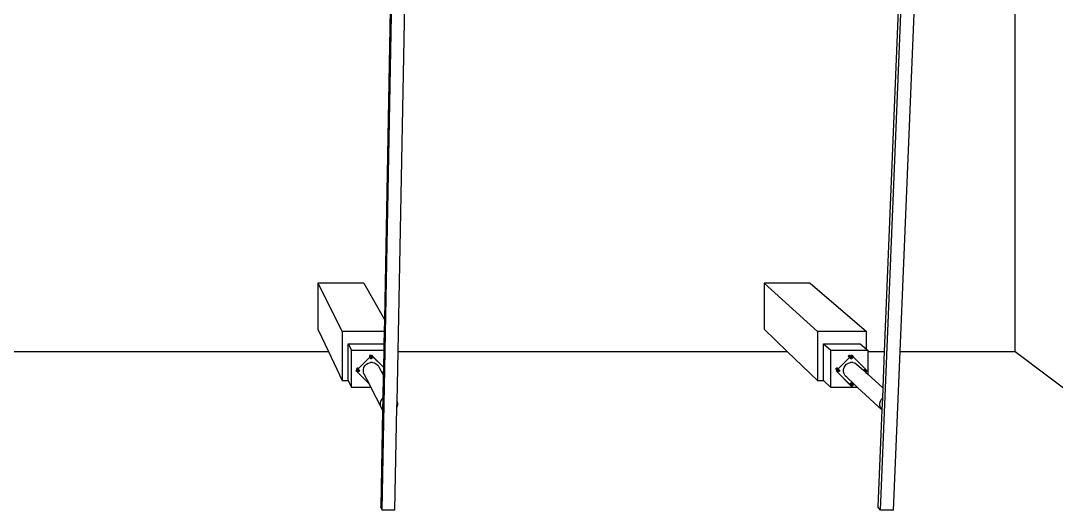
# Model space of a CAD drawing. Header units: inches. Extents: x -1152 to 1243, y -567 to 664.
# Drawn here: x 45 to 649, y -567 to -281 of the extents above; entities that cross this region are included whole.
import ezdxf

# ---------------------------------------------------------------- set-up
doc = ezdxf.new("R2010")
doc.units = ezdxf.units.IN
doc.header["$MEASUREMENT"] = 0

msp = doc.modelspace()

# ---------------------------------------------------------------- linework, layer by layer
for p, q in [((255.92893, -566.54973), (276.90606, 529.8555)), ((546.74956, -566.54973), (591.56373, 529.8555)), ((625.22168, -473.91114), (625.22168, 424.37246)), ((558.07685, -473.91114), (586.68337, 216.50745)), ((265.24215, -473.91114), (269.22682, -271.56694)), ((260.73006, -274.53605), (257.28317, -455.29464)), ((556.99318, -274.86005), (548.88429, -473.91114)), ((245.3505, -434.17829), (218.53607, -434.17829)), ((218.53607, -434.17829), (218.53607, -460.99273)), ((218.53607, -434.17829), (232.68488, -462.28857)), ((245.3505, -434.17829), (257.28317, -455.29464)), ((505.67399, -434.17829), (478.85955, -434.17829)), ((478.85955, -434.17829), (478.85955, -460.99273)), ((478.85955, -434.17829), (509.86265, -462.28857)), ((505.67399, -434.17829), (538.41315, -462.28857)), ((257.28317, -455.29464), (257.14981, -462.28857)), ((218.53607, -460.99273), (224.66011, -473.91114)), ((257.14981, -462.28857), (232.68488, -462.28857)), ((232.68488, -462.28857), (232.68488, -490.83907)), ((257.14981, -462.28857), (257.0137, -469.42619)), ((478.85955, -460.99273), (492.27865, -473.91114)), ((538.41315, -462.28857), (509.86265, -462.28857)), ((509.86265, -462.28857), (509.86265, -490.83907)), ((538.41315, -472.5585), (538.41315, -462.28857)), ((236.2537, -469.42619), (257.0137, -469.42619)), ((236.2537, -490.83907), (236.2537, -469.42619)), ((236.2537, -469.42619), (238.18129, -473.25623)), ((257.0137, -469.42619), (256.94066, -473.25623)), ((513.43147, -490.83907), (513.43147, -469.42619)), ((513.43147, -469.42619), (534.84434, -469.42619)), ((513.43147, -469.42619), (517.62054, -473.25623)), ((534.84434, -469.42619), (538.41315, -472.5585)), ((-15.39257, -473.91114), (224.66011, -473.91114)), ((224.66011, -473.91114), (232.68488, -490.83907)), ((238.18129, -473.25623), (256.94066, -473.25623)), ((238.18129, -494.84382), (238.18129, -473.25623)), ((248.54172, -476.56217), (248.52644, -476.67829)), ((248.52644, -476.67829), (248.54172, -476.7944)), ((248.54172, -476.56217), (248.58654, -476.45396)), ((248.58654, -476.90261), (248.54172, -476.7944)), ((248.65784, -476.36105), (248.58654, -476.45396)), ((248.58654, -476.90261), (248.73975, -477.19653)), ((248.62267, -476.94969), (248.65784, -476.99552)), ((248.75076, -476.28975), (248.65784, -476.36105)), ((248.65784, -476.99552), (248.7145, -477.039)), ((248.73975, -477.19653), (249.00097, -476.93531)), ((248.85896, -476.24493), (248.75076, -476.28975)), ((248.75344, -477.2228), (249.01468, -476.96156)), ((248.85896, -476.24493), (248.97508, -476.22964)), ((248.97508, -476.22964), (249.09119, -476.24493)), ((249.00097, -476.93531), (249.4044, -476.53189)), ((249.00097, -476.93531), (249.02358, -476.95266)), ((249.00097, -476.93531), (249.01468, -476.96156)), ((249.01468, -476.96156), (249.02358, -476.95266)), ((249.01468, -476.96156), (249.24931, -477.1416)), ((249.02358, -476.95266), (249.81576, -476.16048)), ((249.1994, -476.28975), (249.09119, -476.24493)), ((249.29232, -476.36105), (249.1994, -476.28975)), ((249.24931, -477.1416), (249.52255, -477.25478)), ((249.36361, -476.45396), (249.29232, -476.36105)), ((249.36361, -476.45396), (249.4044, -476.53189)), ((249.4044, -476.53189), (249.80201, -476.13427)), ((249.80201, -476.13427), (250.60305, -476.93531)), ((249.80201, -476.13427), (249.81576, -476.16048)), ((249.81576, -476.16048), (250.61684, -476.96156)), ((249.81576, -476.16048), (249.81576, -477.28731)), ((250.10898, -477.25478), (250.38221, -477.1416)), ((250.38221, -477.1416), (250.61684, -476.96156)), ((250.60305, -476.93531), (250.61684, -476.96156)), ((250.60305, -476.93531), (256.75323, -483.08549)), ((250.61684, -476.96156), (256.753, -483.09771)), ((256.94066, -473.25623), (256.75323, -483.08549)), ((264.66373, -503.2838), (265.24215, -473.91114)), ((265.24215, -473.91114), (492.27865, -473.91114)), ((492.27865, -473.91114), (509.86265, -490.83907)), ((517.62054, -473.25623), (539.20813, -473.25623)), ((517.62054, -494.84382), (517.62054, -473.25623)), ((527.96569, -476.67829), (527.98098, -476.56217)), ((527.96569, -476.67829), (527.98098, -476.7944)), ((527.98098, -476.56217), (528.0258, -476.45396)), ((527.98098, -476.7944), (528.0258, -476.90261)), ((528.0971, -476.36105), (528.0258, -476.45396)), ((528.0258, -476.90261), (528.0971, -476.99552)), ((528.19001, -476.28975), (528.0971, -476.36105)), ((528.0971, -476.99552), (528.19001, -477.06682)), ((528.0971, -476.99552), (528.56088, -477.41443)), ((528.29822, -476.24493), (528.19001, -476.28975)), ((528.19001, -477.06682), (528.22253, -477.08029)), ((528.41434, -476.22964), (528.29822, -476.24493)), ((528.33809, -477.11689), (528.41434, -477.12693)), ((528.53045, -476.24493), (528.41434, -476.22964)), ((528.41434, -477.12693), (528.45646, -477.12138)), ((528.53045, -476.24493), (528.63866, -476.28975)), ((528.56088, -477.41443), (529.04, -476.93531)), ((528.58998, -477.44071), (529.06912, -476.96156)), ((528.63866, -476.28975), (528.73157, -476.36105)), ((528.73157, -476.36105), (529.19591, -476.7794)), ((529.04, -476.93531), (529.19591, -476.7794)), ((529.04, -476.93531), (529.07133, -476.95935)), ((529.04, -476.93531), (529.06912, -476.96156)), ((529.06912, -476.96156), (529.07133, -476.95935)), ((529.06912, -476.96156), (529.30375, -477.1416)), ((529.07133, -476.95935), (529.86873, -476.16196)), ((529.19591, -476.7794), (529.84104, -476.13427)), ((529.30375, -477.1416), (529.57699, -477.25478)), ((529.84104, -476.13427), (529.86873, -476.16196)), ((529.84104, -476.13427), (529.8702, -476.16048)), ((529.86873, -476.16196), (529.8702, -476.16048)), ((529.8702, -476.16048), (530.67129, -476.96156)), ((529.8702, -476.16048), (529.8702, -477.28731)), ((530.16342, -477.25478), (530.43665, -477.1416)), ((530.43665, -477.1416), (530.67129, -476.96156)), ((530.67129, -476.96156), (538.15455, -484.44483)), ((538.41315, -472.5585), (539.20813, -473.25623)), ((539.20813, -473.25623), (539.20813, -473.91114)), ((539.20813, -473.91114), (548.88429, -473.91114)), ((539.20813, -473.91114), (539.20813, -487.08629)), ((548.88429, -473.91114), (548.02317, -495.04924)), ((554.2385, -566.54973), (558.07685, -473.91114)), ((558.07685, -473.91114), (625.22168, -473.91114)), ((625.22168, -473.91114), (676.65304, -512.89555)), ((242.11326, -483.82303), (248.73975, -477.19653)), ((242.12706, -483.84918), (248.75344, -477.2228)), ((245.35141, -483.31771), (245.9654, -482.22306)), ((245.9654, -482.22306), (246.84178, -481.32461)), ((246.84178, -481.32461), (247.92084, -480.68361)), ((247.92084, -480.68361), (249.12903, -480.34373)), ((248.73975, -477.19653), (248.75344, -477.2228)), ((249.08889, -477.61132), (249.07357, -477.72769)), ((249.07357, -477.72769), (249.08889, -477.84406)), ((249.09972, -477.62215), (249.0844, -477.73852)), ((249.0844, -477.73852), (249.09972, -477.8549)), ((249.1338, -477.50288), (249.08889, -477.61132)), ((249.08889, -477.84406), (249.1338, -477.9525)), ((249.14464, -477.51371), (249.09972, -477.62215)), ((249.09972, -477.73852), (249.11452, -477.62612)), ((249.11452, -477.85093), (249.09972, -477.73852)), ((249.09972, -477.8549), (249.14464, -477.96334)), ((249.11452, -477.62612), (249.15791, -477.52137)), ((249.15791, -477.95568), (249.11452, -477.85093)), ((249.12801, -477.79279), (249.14281, -477.68037)), ((249.14281, -477.90521), (249.12801, -477.79279)), ((250.38402, -480.32813), (249.12903, -480.34373)), ((249.20526, -477.40975), (249.1338, -477.50288)), ((249.1338, -477.9525), (249.20526, -478.04563)), ((249.14281, -477.68037), (249.18621, -477.57561)), ((249.17054, -477.97214), (249.14281, -477.90521)), ((249.21609, -477.42059), (249.14464, -477.51371)), ((249.14464, -477.96334), (249.20669, -478.0442)), ((249.15791, -477.52137), (249.22693, -477.43142)), ((249.15791, -477.95568), (249.18621, -478.00996)), ((249.17054, -477.97214), (249.15791, -477.95568)), ((249.18621, -478.00996), (249.17054, -477.97214)), ((249.18621, -477.57561), (249.25523, -477.48565)), ((249.20996, -478.04092), (249.18621, -478.00996)), ((249.29838, -477.3383), (249.20526, -477.40975)), ((249.20996, -478.04092), (249.20526, -478.04563)), ((249.20669, -478.0442), (249.21139, -478.05033)), ((249.25523, -478.09992), (249.20996, -478.04092)), ((249.21139, -478.05033), (249.21609, -478.05646)), ((249.21609, -478.05646), (249.23017, -478.06726)), ((249.22693, -477.43142), (249.31687, -477.3624)), ((249.25523, -477.48565), (249.34519, -477.41662)), ((249.34519, -478.16895), (249.25523, -478.09992)), ((249.40682, -477.29338), (249.29838, -477.3383)), ((249.31687, -477.3624), (249.42162, -477.31901)), ((249.34519, -477.41662), (249.44995, -477.37323)), ((249.44995, -478.21234), (249.34519, -478.16895)), ((249.5232, -477.27806), (249.40682, -477.29338)), ((249.42162, -477.31901), (249.53403, -477.30422)), ((249.44995, -477.37323), (249.56237, -477.35843)), ((249.56237, -478.22714), (249.44995, -478.21234)), ((249.52255, -477.25478), (249.81576, -477.29338)), ((249.63957, -477.29338), (249.5232, -477.27806)), ((249.53403, -477.30422), (249.64644, -477.31901)), ((249.56237, -477.35843), (249.67479, -477.37323)), ((249.67479, -478.21234), (249.56237, -478.22714)), ((249.74801, -477.3383), (249.63957, -477.29338)), ((249.64644, -477.31901), (249.75118, -477.3624)), ((249.67479, -477.37323), (249.77955, -477.41662)), ((249.77955, -478.16895), (249.67479, -478.21234)), ((249.84113, -477.40975), (249.74801, -477.3383)), ((249.75118, -477.3624), (249.84113, -477.43142)), ((249.77955, -477.41662), (249.86951, -477.48565)), ((249.86951, -478.09992), (249.77955, -478.16895)), ((249.81576, -477.29338), (250.10898, -477.25478)), ((249.91259, -477.50288), (249.84113, -477.40975)), ((249.84113, -477.43142), (249.91015, -477.52137)), ((249.92342, -477.51371), (249.85196, -477.42059)), ((249.86951, -477.48565), (249.92567, -477.55884)), ((249.93854, -478.00996), (249.86951, -478.09992)), ((249.91015, -477.52137), (249.92567, -477.55884)), ((249.91015, -477.52137), (249.93854, -477.57561)), ((249.9575, -477.61132), (249.91259, -477.50288)), ((249.96834, -477.62215), (249.92342, -477.51371)), ((249.92567, -477.55884), (249.93854, -477.57561)), ((249.93854, -477.57561), (249.95945, -477.6261)), ((249.98193, -477.90521), (249.93854, -478.00996)), ((249.95945, -477.6261), (249.9575, -477.61132)), ((249.95945, -477.6261), (249.98193, -477.68037)), ((249.97324, -477.65939), (249.96834, -477.62215)), ((249.98193, -477.68037), (249.99673, -477.79279)), ((249.99673, -477.79279), (249.98193, -477.90521)), ((250.38402, -480.32813), (251.60029, -480.63788)), ((251.60029, -480.63788), (252.69494, -481.25187)), ((252.69494, -481.25187), (253.59338, -482.12825)), ((253.59338, -482.12825), (254.23438, -483.20731)), ((254.23438, -483.20731), (256.54609, -487.60102)), ((256.753, -483.09771), (256.66948, -487.47763)), ((256.75323, -483.08549), (256.753, -483.09771)), ((521.87715, -484.09816), (528.56088, -477.41443)), ((521.90588, -484.1248), (528.58998, -477.44071)), ((525.40585, -483.31771), (526.01984, -482.22306)), ((526.01984, -482.22306), (526.89622, -481.32461)), ((526.89622, -481.32461), (527.97528, -480.68361)), ((527.97528, -480.68361), (529.18347, -480.34373)), ((528.56088, -477.41443), (528.58998, -477.44071)), ((529.14333, -477.61132), (529.12801, -477.72769)), ((529.12801, -477.72769), (529.14333, -477.84406)), ((529.15416, -477.62215), (529.13884, -477.73852)), ((529.13884, -477.73852), (529.15416, -477.8549)), ((529.18825, -477.50288), (529.14333, -477.61132)), ((529.14333, -477.84406), (529.18825, -477.9525)), ((529.19908, -477.51371), (529.15416, -477.62215)), ((529.15416, -477.73852), (529.16896, -477.62612)), ((529.16896, -477.85093), (529.15416, -477.73852)), ((529.15416, -477.8549), (529.19908, -477.96334)), ((529.16896, -477.62612), (529.21235, -477.52137)), ((529.21235, -477.95568), (529.16896, -477.85093)), ((530.43846, -480.32813), (529.18347, -480.34373)), ((529.2597, -477.40975), (529.18825, -477.50288)), ((529.18825, -477.9525), (529.2597, -478.04563)), ((529.27053, -477.42059), (529.19908, -477.51371)), ((529.19908, -477.96334), (529.26113, -478.0442)), ((529.21235, -477.52137), (529.28137, -477.43142)), ((529.27196, -478.03337), (529.21235, -477.95568)), ((529.21426, -477.79279), (529.22906, -477.68037)), ((529.22906, -477.90521), (529.21426, -477.79279)), ((529.22906, -477.68037), (529.27246, -477.57561)), ((529.27246, -478.00996), (529.22906, -477.90521)), ((529.35282, -477.3383), (529.2597, -477.40975)), ((529.27196, -478.03337), (529.2597, -478.04563)), ((529.26113, -478.0442), (529.26583, -478.05033)), ((529.26583, -478.05033), (529.27053, -478.05646)), ((529.27053, -478.05646), (529.36366, -478.12791)), ((529.27196, -478.03337), (529.2824, -478.02292)), ((529.28137, -478.04563), (529.27196, -478.03337)), ((529.27246, -477.57561), (529.33893, -477.48898)), ((529.2824, -478.02292), (529.27246, -478.00996)), ((529.28137, -477.43142), (529.37132, -477.3624)), ((529.28137, -477.43142), (529.33893, -477.48898)), ((529.32624, -478.08006), (529.28137, -478.04563)), ((529.28137, -478.04563), (529.34148, -478.09992)), ((529.32624, -478.08006), (529.2824, -478.02292)), ((529.34148, -478.09992), (529.32624, -478.08006)), ((529.33893, -477.48898), (529.34148, -477.48565)), ((529.34148, -477.48565), (529.43144, -477.41662)), ((529.43144, -478.16895), (529.34148, -478.09992)), ((529.46126, -477.29338), (529.35282, -477.3383)), ((529.36366, -478.12791), (529.39474, -478.14079)), ((529.37132, -477.3624), (529.47606, -477.31901)), ((529.43144, -477.41662), (529.5362, -477.37323)), ((529.5362, -478.21234), (529.43144, -478.16895)), ((529.57764, -477.27806), (529.46126, -477.29338)), ((529.47606, -477.31901), (529.58847, -477.30422)), ((529.5362, -477.37323), (529.64862, -477.35843)), ((529.64862, -478.22714), (529.5362, -478.21234)), ((529.57699, -477.25478), (529.8702, -477.29338)), ((529.69401, -477.29338), (529.57764, -477.27806)), ((529.58847, -477.30422), (529.70088, -477.31901)), ((529.64862, -477.35843), (529.76104, -477.37323)), ((529.76104, -478.21234), (529.64862, -478.22714)), ((529.80245, -477.3383), (529.69401, -477.29338)), ((529.70088, -477.31901), (529.80562, -477.3624)), ((529.76104, -477.37323), (529.8658, -477.41662)), ((529.8658, -478.16895), (529.76104, -478.21234)), ((529.89557, -477.40975), (529.80245, -477.3383)), ((529.80562, -477.3624), (529.89557, -477.43142)), ((529.8658, -477.41662), (529.94944, -477.47995)), ((529.95576, -478.09992), (529.8658, -478.16895)), ((529.8702, -477.29338), (530.16342, -477.25478)), ((529.94944, -477.47995), (529.89557, -477.40975)), ((529.89557, -477.43142), (529.94944, -477.47995)), ((529.97786, -477.51371), (529.90641, -477.42059)), ((529.94944, -477.47995), (529.95576, -477.48565)), ((529.95576, -477.48565), (530.02479, -477.57561)), ((530.02479, -478.00996), (529.95576, -478.09992)), ((529.97853, -477.51532), (529.97786, -477.51371)), ((530.02479, -477.57561), (530.06818, -477.68037)), ((530.06818, -477.90521), (530.02479, -478.00996)), ((530.06818, -477.68037), (530.08298, -477.79279)), ((530.08298, -477.79279), (530.06818, -477.90521)), ((530.43846, -480.32813), (531.65473, -480.63788)), ((531.65473, -480.63788), (532.74938, -481.25187)), ((532.74938, -481.25187), (536.99359, -485.08581)), ((240.71708, -485.2192), (241.4459, -484.49038)), ((240.73706, -485.23918), (240.71708, -485.2192)), ((240.71708, -485.2192), (240.73033, -485.24591)), ((240.73033, -485.24591), (240.73706, -485.23918)), ((241.53141, -486.04699), (240.73033, -485.24591)), ((240.73033, -485.24591), (241.81722, -485.24591)), ((240.73706, -485.23918), (241.45919, -484.51705)), ((241.29342, -483.93391), (241.27814, -484.05002)), ((241.27814, -484.05002), (241.28578, -484.10808)), ((241.29361, -484.16651), (241.28578, -484.10808)), ((241.33824, -483.82557), (241.29342, -483.93391)), ((241.29361, -484.16651), (241.33824, -484.27435)), ((241.33824, -483.82557), (241.40961, -483.73292)), ((241.33824, -484.27435), (241.36422, -484.3082)), ((241.33824, -484.27435), (241.4459, -484.49038)), ((241.50246, -483.66149), (241.40961, -483.73292)), ((241.4459, -484.49038), (241.51812, -484.41816)), ((241.4459, -484.49038), (241.45919, -484.51705)), ((241.45919, -484.51705), (241.53141, -484.44483)), ((241.61066, -483.61667), (241.50246, -483.66149)), ((241.51812, -484.41816), (242.11326, -483.82303)), ((241.53547, -484.44077), (241.51812, -484.41816)), ((241.51812, -484.41816), (241.53141, -484.44483)), ((241.53141, -484.44483), (241.53547, -484.44077)), ((241.71145, -484.67946), (241.53141, -484.44483)), ((241.53141, -486.04699), (241.71145, -485.81236)), ((248.35853, -492.87411), (241.53141, -486.04699)), ((241.53547, -484.44077), (242.12563, -483.85061)), ((241.61066, -483.61667), (241.72678, -483.60138)), ((241.82463, -484.9527), (241.71145, -484.67946)), ((241.71145, -485.81236), (241.82463, -485.53913)), ((241.8429, -483.61667), (241.72678, -483.60138)), ((241.80983, -484.99532), (241.79451, -485.11169)), ((241.79451, -485.11169), (241.80983, -485.22807)), ((241.80931, -485.11566), (241.82463, -484.99929)), ((241.82463, -485.2241), (241.80931, -485.11566)), ((241.85475, -484.88688), (241.80983, -484.99532)), ((241.80983, -485.22807), (241.81722, -485.24591)), ((241.81722, -485.24591), (241.85475, -485.33651)), ((241.81722, -485.24591), (241.83038, -485.24591)), ((241.82928, -484.98805), (241.82463, -484.9527)), ((241.82928, -484.98805), (241.82463, -484.99929)), ((241.82463, -485.2241), (241.82463, -485.23203)), ((241.82463, -485.2241), (241.8561, -485.30008)), ((241.82463, -485.23203), (241.85531, -485.3061)), ((241.82463, -485.53913), (241.85531, -485.3061)), ((241.86955, -484.89084), (241.82928, -484.98805)), ((241.84506, -485.10785), (241.82928, -484.98805)), ((241.83038, -485.24591), (241.83366, -485.24591)), ((241.83366, -485.24591), (241.84771, -485.24591)), ((241.8373, -485.16679), (241.84506, -485.10785)), ((241.8521, -485.27921), (241.8373, -485.16679)), ((241.9511, -483.66149), (241.8429, -483.61667)), ((241.84506, -485.10785), (241.8521, -485.05437)), ((241.8521, -485.05437), (241.89549, -484.94961)), ((241.85722, -485.29158), (241.8521, -485.27921)), ((241.9262, -484.79376), (241.85475, -484.88688)), ((241.85475, -485.33651), (241.9168, -485.41737)), ((241.85531, -485.3061), (241.8561, -485.30008)), ((241.85531, -485.3061), (241.86955, -485.34047)), ((241.8561, -485.30008), (241.85722, -485.29158)), ((241.86802, -485.32885), (241.8561, -485.30008)), ((241.8781, -485.34198), (241.85722, -485.29158)), ((241.8781, -485.34198), (241.86802, -485.32885)), ((241.86802, -485.32885), (241.88171, -485.35632)), ((241.86955, -484.89084), (241.93704, -484.80459)), ((241.86955, -485.34047), (241.88171, -485.35632)), ((241.88677, -485.36291), (241.8781, -485.34198)), ((241.88171, -485.35632), (241.89549, -485.38397)), ((241.88171, -485.35632), (241.88677, -485.36291)), ((241.89549, -485.38397), (241.88677, -485.36291)), ((241.89549, -484.94961), (241.96452, -484.85966)), ((241.96452, -485.47393), (241.89549, -485.38397)), ((241.9168, -485.41737), (241.9215, -485.4235)), ((241.9215, -485.4235), (241.9262, -485.42963)), ((241.9262, -485.42963), (241.93671, -485.43769)), ((241.93704, -484.80459), (242.02699, -484.73557)), ((241.941, -484.79772), (241.93704, -484.80459)), ((241.93704, -484.80459), (241.98013, -484.84768)), ((242.03412, -484.72627), (241.941, -484.79772)), ((242.04402, -483.73279), (241.9511, -483.66149)), ((241.96452, -484.85966), (241.98013, -484.84768)), ((242.05448, -485.54296), (241.96452, -485.47393)), ((241.98013, -484.84768), (242.05448, -484.79063)), ((242.02699, -484.73557), (242.13173, -484.69218)), ((242.14257, -484.68135), (242.03412, -484.72627)), ((242.11326, -483.82303), (242.04402, -483.73279)), ((242.05448, -484.79063), (242.15923, -484.74724)), ((242.15923, -485.58635), (242.05448, -485.54296)), ((242.11531, -483.8257), (242.11326, -483.82303)), ((242.12563, -483.85061), (242.11531, -483.8257)), ((242.11531, -483.8257), (242.12706, -483.84918)), ((242.12563, -483.85061), (242.12706, -483.84918)), ((242.13173, -484.69218), (242.24414, -484.67738)), ((242.25894, -484.66603), (242.14257, -484.68135)), ((242.15923, -484.74724), (242.27165, -484.73244)), ((242.27165, -485.60115), (242.15923, -485.58635)), ((242.24414, -484.67738), (242.35655, -484.69218)), ((242.37531, -484.68135), (242.25894, -484.66603)), ((242.27165, -484.73244), (242.38407, -484.74724)), ((242.38407, -485.58635), (242.27165, -485.60115)), ((242.35655, -484.69218), (242.46129, -484.73557)), ((242.48375, -484.72627), (242.37531, -484.68135)), ((242.38407, -484.74724), (242.48883, -484.79063)), ((242.48883, -485.54296), (242.38407, -485.58635)), ((242.46129, -484.73557), (242.55124, -484.80459)), ((242.57687, -484.79772), (242.48375, -484.72627)), ((242.48883, -484.79063), (242.57879, -484.85966)), ((242.57879, -485.47393), (242.48883, -485.54296)), ((242.55124, -484.80459), (242.62026, -484.89454)), ((242.63353, -484.88688), (242.56208, -484.79376)), ((242.57879, -484.85966), (242.63751, -484.93618)), ((242.64782, -485.38397), (242.57879, -485.47393)), ((242.62026, -484.89454), (242.63751, -484.93618)), ((242.62026, -484.89454), (242.64782, -484.94961)), ((242.67845, -484.99532), (242.63353, -484.88688)), ((242.63751, -484.93618), (242.64782, -484.94961)), ((242.64782, -484.94961), (242.69121, -485.05437)), ((242.69121, -485.27921), (242.64782, -485.38397)), ((242.6839, -485.03672), (242.67845, -484.99532)), ((242.69121, -485.05437), (242.70601, -485.16679)), ((242.70601, -485.16679), (242.69121, -485.27921)), ((245.04166, -484.53397), (245.35141, -483.31771)), ((245.05726, -485.78896), (245.04166, -484.53397)), ((245.39714, -486.99716), (245.05726, -485.78896)), ((245.39714, -486.99716), (248.35853, -492.87411)), ((256.66289, -487.82301), (256.40823, -501.17751)), ((256.66948, -487.47763), (256.54609, -487.60102)), ((256.54609, -487.60102), (256.66289, -487.82301)), ((256.66948, -487.47763), (256.66289, -487.82301)), ((520.73268, -483.93391), (520.71739, -484.05002)), ((520.72504, -484.10808), (520.71739, -484.05002)), ((520.73283, -484.16628), (520.72504, -484.10808)), ((520.7775, -483.82561), (520.73268, -483.93391)), ((520.73283, -484.16628), (520.7775, -484.27435)), ((520.75611, -485.2192), (521.2422, -484.73311)), ((521.55715, -486.02024), (520.75611, -485.2192)), ((520.75611, -485.2192), (520.78477, -485.24591)), ((520.7775, -483.82561), (520.84889, -483.73288)), ((520.7775, -484.27435), (520.8488, -484.36726)), ((520.78477, -485.24591), (521.27089, -484.75979)), ((521.58586, -486.04699), (520.78477, -485.24591)), ((520.78477, -485.24591), (521.87166, -485.24591)), ((520.8488, -484.36726), (520.94171, -484.43856)), ((520.8488, -484.36726), (521.2422, -484.73311)), ((520.94171, -483.66149), (520.84889, -483.73288)), ((521.04992, -483.61667), (520.94171, -483.66149)), ((520.94171, -484.43856), (521.04992, -484.48338)), ((521.04992, -483.61667), (521.16604, -483.60138)), ((521.04992, -484.48338), (521.07783, -484.48705)), ((521.28215, -483.61667), (521.16604, -483.60138)), ((521.2422, -484.73311), (521.55715, -484.41816)), ((521.2422, -484.73311), (521.27089, -484.75979)), ((521.27089, -484.75979), (521.58119, -484.4495)), ((521.39036, -483.66149), (521.28215, -483.61667)), ((521.31105, -484.47141), (521.39036, -484.43856)), ((521.48327, -483.73279), (521.39036, -483.66149)), ((521.39036, -484.43856), (521.41599, -484.41889)), ((521.55457, -483.8257), (521.48327, -483.73279)), ((521.48327, -483.73279), (521.87715, -484.09816)), ((521.50353, -484.34086), (521.55457, -484.27435)), ((521.59939, -483.93391), (521.55457, -483.8257)), ((521.55457, -484.27435), (521.56769, -484.24267)), ((521.55715, -484.41816), (521.87715, -484.09816)), ((521.58119, -484.4495), (521.55715, -484.41816)), ((521.55715, -484.41816), (521.58586, -484.44483)), ((521.55715, -486.02024), (521.58586, -486.04699)), ((529.04, -493.5031), (521.55715, -486.02024)), ((521.58119, -484.4495), (521.58586, -484.44483)), ((521.58586, -484.44483), (521.90588, -484.1248)), ((521.76589, -484.67946), (521.58586, -484.44483)), ((521.58586, -486.04699), (521.76589, -485.81236)), ((529.06912, -493.53026), (521.58586, -486.04699)), ((521.60983, -484.01319), (521.59939, -483.93391)), ((521.87907, -484.9527), (521.76589, -484.67946)), ((521.76589, -485.81236), (521.87907, -485.53913)), ((521.86427, -484.99532), (521.84895, -485.11169)), ((521.84895, -485.11169), (521.86427, -485.22807)), ((521.86375, -485.11566), (521.87907, -484.99929)), ((521.87907, -485.2241), (521.86375, -485.11566)), ((521.90919, -484.88688), (521.86427, -484.99532)), ((521.86427, -485.22807), (521.87166, -485.24591)), ((521.87166, -485.24591), (521.90919, -485.33651)), ((521.87166, -485.24591), (521.88482, -485.24591)), ((521.87715, -484.09816), (521.90588, -484.1248)), ((521.88373, -484.98805), (521.87907, -484.9527)), ((521.88373, -484.98805), (521.87907, -484.99929)), ((521.87907, -485.2241), (521.87907, -485.23203)), ((521.87907, -485.2241), (521.91054, -485.30008)), ((521.87907, -485.23203), (521.90975, -485.3061)), ((521.87907, -485.53913), (521.90975, -485.3061)), ((521.92399, -484.89084), (521.88373, -484.98805)), ((521.91767, -485.24591), (521.88373, -484.98805)), ((521.88482, -485.24591), (521.88811, -485.24591)), ((521.88811, -485.24591), (521.9116, -485.24591)), ((521.98065, -484.79376), (521.90919, -484.88688)), ((521.90919, -485.33651), (521.97124, -485.41737)), ((521.90975, -485.3061), (521.91054, -485.30008)), ((521.90975, -485.3061), (521.92399, -485.34047)), ((521.91054, -485.30008), (521.91767, -485.24591)), ((521.92246, -485.32885), (521.91054, -485.30008)), ((521.98207, -485.40654), (521.92246, -485.32885)), ((521.92355, -485.16679), (521.93835, -485.05437)), ((521.93835, -485.27921), (521.92355, -485.16679)), ((521.92399, -484.89084), (521.99148, -484.80459)), ((521.92399, -485.34047), (521.99544, -485.43359)), ((521.93835, -485.05437), (521.98174, -484.94961)), ((521.98174, -485.38397), (521.93835, -485.27921)), ((521.97124, -485.41737), (521.97594, -485.4235)), ((521.97594, -485.4235), (521.98065, -485.42963)), ((521.98065, -485.42963), (522.07377, -485.50108)), ((521.98174, -484.94961), (522.04893, -484.86205)), ((521.99168, -485.39693), (521.98174, -485.38397)), ((521.98207, -485.40654), (521.99168, -485.39693)), ((521.99148, -485.4188), (521.98207, -485.40654)), ((521.99148, -484.80459), (522.08143, -484.73557)), ((521.99544, -484.79772), (521.99148, -484.80459)), ((521.99148, -484.80459), (522.04893, -484.86205)), ((521.99148, -485.4188), (522.05077, -485.47393)), ((522.03278, -485.45048), (521.99148, -485.4188)), ((522.03278, -485.45048), (521.99168, -485.39693)), ((522.08857, -484.72627), (521.99544, -484.79772)), ((521.99544, -485.43359), (522.08857, -485.50505)), ((522.05077, -485.47393), (522.03278, -485.45048)), ((522.04893, -484.86205), (522.05077, -484.85966)), ((522.05077, -484.85966), (522.14073, -484.79063)), ((522.09456, -485.50753), (522.05077, -485.47393)), ((522.07377, -485.50108), (522.10068, -485.51223)), ((522.08143, -484.73557), (522.18617, -484.69218)), ((522.19701, -484.68135), (522.08857, -484.72627)), ((522.08857, -485.50505), (522.09456, -485.50753)), ((522.14073, -485.54296), (522.09456, -485.50753)), ((522.14073, -484.79063), (522.24548, -484.74724)), ((522.24548, -485.58635), (522.14073, -485.54296)), ((522.18617, -484.69218), (522.29858, -484.67738)), ((522.31338, -484.66603), (522.19701, -484.68135)), ((522.24548, -484.74724), (522.3579, -484.73244)), ((522.3579, -485.60115), (522.24548, -485.58635)), ((522.29858, -484.67738), (522.41099, -484.69218)), ((522.42975, -484.68135), (522.31338, -484.66603)), ((522.3579, -484.73244), (522.47032, -484.74724)), ((522.47032, -485.58635), (522.3579, -485.60115)), ((522.41099, -484.69218), (522.51574, -484.73557)), ((522.53819, -484.72627), (522.42975, -484.68135)), ((522.47032, -484.74724), (522.57508, -484.79063)), ((522.57508, -485.54296), (522.47032, -485.58635)), ((522.51574, -484.73557), (522.60568, -484.80459)), ((522.63132, -484.79772), (522.53819, -484.72627)), ((522.57508, -484.79063), (522.62344, -484.82774)), ((522.66504, -485.47393), (522.57508, -485.54296)), ((522.60568, -484.80459), (522.62344, -484.82774)), ((522.60568, -484.80459), (522.66504, -484.85966)), ((522.68797, -484.88688), (522.61652, -484.79376)), ((522.62344, -484.82774), (522.66504, -484.85966)), ((522.66504, -484.85966), (522.73407, -484.94961)), ((522.73407, -485.38397), (522.66504, -485.47393)), ((522.69036, -484.89266), (522.68797, -484.88688)), ((522.73407, -484.94961), (522.77746, -485.05437)), ((522.77746, -485.27921), (522.73407, -485.38397)), ((522.77746, -485.05437), (522.79226, -485.16679)), ((522.79226, -485.16679), (522.77746, -485.27921)), ((525.0961, -484.53397), (525.40585, -483.31771)), ((525.1117, -485.78896), (525.0961, -484.53397)), ((525.45158, -486.99716), (525.1117, -485.78896)), ((526.09259, -488.07621), (525.45158, -486.99716)), ((526.99103, -488.95259), (526.09259, -488.07621)), ((526.99103, -488.95259), (531.27458, -492.92696)), ((536.98823, -485.01012), (536.9799, -485.07345)), ((537.03315, -484.90168), (536.98823, -485.01012)), ((536.99359, -485.08581), (537.00303, -485.01408)), ((536.99359, -485.08581), (537.05458, -485.14091)), ((537.00303, -485.01408), (537.04642, -484.90934)), ((537.10461, -484.80856), (537.03315, -484.90168)), ((537.04642, -484.90934), (537.11544, -484.81939)), ((537.05458, -485.14091), (537.06403, -485.06917)), ((537.05458, -485.14091), (537.56813, -485.60482)), ((537.06403, -485.06917), (537.10742, -484.96441)), ((537.18689, -484.72627), (537.09377, -484.79772)), ((537.09377, -484.79772), (537.11544, -484.81939)), ((537.10742, -484.96441), (537.17387, -484.87782)), ((537.11544, -484.81939), (537.20539, -484.75037)), ((537.11544, -484.81939), (537.17387, -484.87782)), ((537.17387, -484.87782), (537.17645, -484.87446)), ((537.17645, -484.87446), (537.2664, -484.80543)), ((537.29534, -484.68135), (537.18689, -484.72627)), ((537.20539, -484.75037), (537.31013, -484.70698)), ((537.2664, -484.80543), (537.37116, -484.76204)), ((537.41171, -484.66603), (537.29534, -484.68135)), ((537.31013, -484.70698), (537.42254, -484.69218)), ((537.37116, -484.76204), (537.48358, -484.74724)), ((537.52808, -484.68135), (537.41171, -484.66603)), ((537.42254, -484.69218), (537.53495, -484.70698)), ((537.48358, -484.74724), (537.596, -484.76204)), ((537.63652, -484.72627), (537.52808, -484.68135)), ((537.53495, -484.70698), (537.6397, -484.75037)), ((537.596, -485.60115), (537.56813, -485.60482)), ((537.56813, -485.60482), (538.10855, -486.093)), ((537.596, -484.76204), (537.70076, -484.80543)), ((537.70076, -485.55776), (537.596, -485.60115)), ((537.72964, -484.79772), (537.63652, -484.72627)), ((537.6397, -484.75037), (537.72964, -484.81939)), ((537.70076, -484.80543), (537.74495, -484.83933)), ((537.79072, -485.48873), (537.70076, -485.55776)), ((537.78359, -484.86803), (537.72964, -484.79772)), ((537.72964, -484.81939), (537.74495, -484.83933)), ((537.72964, -484.81939), (537.78359, -484.86803)), ((537.81193, -484.90168), (537.74048, -484.80856)), ((537.74495, -484.83933), (537.78359, -484.86803)), ((537.78538, -484.87036), (537.78359, -484.86803)), ((537.78538, -484.87036), (537.79072, -484.87446)), ((537.79072, -484.87446), (537.85978, -484.9645)), ((537.84533, -485.41756), (537.79072, -485.48873)), ((537.85975, -485.39877), (537.84533, -485.41756)), ((537.84533, -485.41756), (537.86134, -485.53913)), ((537.90314, -485.29401), (537.85975, -485.39877)), ((537.86134, -484.9527), (537.85978, -484.9645)), ((537.85978, -484.9645), (537.90314, -485.06917)), ((537.97451, -484.67946), (537.86134, -484.9527)), ((537.86134, -485.53913), (537.97451, -485.81236)), ((537.90314, -485.06917), (537.91794, -485.18159)), ((537.91794, -485.18159), (537.90314, -485.29401)), ((538.95563, -485.24591), (537.90947, -485.24591)), ((538.15455, -484.44483), (537.97451, -484.67946)), ((537.97451, -485.81236), (538.15455, -486.04699)), ((538.15455, -486.04699), (538.10855, -486.093)), ((538.10855, -486.093), (539.20813, -487.08629)), ((538.15455, -484.44483), (538.95563, -485.24591)), ((538.95563, -485.24591), (538.15455, -486.04699)), ((539.20813, -487.08629), (548.02317, -495.04924)), ((232.68488, -490.83907), (236.2537, -490.83907)), ((236.2537, -490.83907), (238.18129, -494.84382)), ((249.35106, -494.84382), (238.18129, -494.84382)), ((248.35853, -492.87411), (249.35106, -494.84382)), ((249.35106, -494.84382), (255.3157, -506.68079)), ((509.86265, -490.83907), (513.43147, -490.83907)), ((513.43147, -490.83907), (517.62054, -494.84382)), ((533.34056, -494.84382), (517.62054, -494.84382)), ((529.84104, -494.30413), (529.04, -493.5031)), ((529.04, -493.5031), (529.06912, -493.53026)), ((529.30375, -493.35022), (529.06912, -493.53026)), ((529.8702, -494.33134), (529.06912, -493.53026)), ((529.14333, -492.43635), (529.12801, -492.55273)), ((529.12801, -492.55273), (529.14333, -492.6691)), ((529.18825, -492.32791), (529.14333, -492.43635)), ((529.14333, -492.55273), (529.15813, -492.44032)), ((529.15813, -492.66513), (529.14333, -492.55273)), ((529.14333, -492.6691), (529.18825, -492.77754)), ((529.15813, -492.44032), (529.20151, -492.33557)), ((529.20151, -492.76988), (529.15813, -492.66513)), ((529.2597, -492.23479), (529.18825, -492.32791)), ((529.18825, -492.77754), (529.2597, -492.87066)), ((529.20151, -492.33557), (529.27053, -492.24562)), ((529.27053, -492.85983), (529.20151, -492.76988)), ((529.20343, -492.60867), (529.21823, -492.49625)), ((529.21823, -492.72109), (529.20343, -492.60867)), ((529.21823, -492.49625), (529.26162, -492.39149)), ((529.26162, -492.82585), (529.21823, -492.72109)), ((529.2597, -492.87066), (529.35282, -492.94212)), ((529.26162, -492.39149), (529.33065, -492.30153)), ((529.31227, -492.89185), (529.26162, -492.82585)), ((529.27053, -492.24562), (529.36048, -492.1766)), ((529.31227, -492.89185), (529.27053, -492.85983)), ((529.27053, -492.85983), (529.33065, -492.91581)), ((529.57699, -493.23704), (529.30375, -493.35022)), ((529.33065, -492.91581), (529.31227, -492.89185)), ((529.33065, -492.30153), (529.42061, -492.23251)), ((529.37914, -492.95302), (529.33065, -492.91581)), ((529.35282, -492.94212), (529.37914, -492.95302)), ((529.36048, -492.1766), (529.46523, -492.13322)), ((529.42061, -492.98484), (529.37914, -492.95302)), ((529.42061, -492.23251), (529.52537, -492.18911)), ((529.52537, -493.02823), (529.42061, -492.98484)), ((529.46523, -492.13322), (529.57764, -492.11842)), ((529.52537, -492.18911), (529.63779, -492.17431)), ((529.63779, -493.04303), (529.52537, -493.02823)), ((529.8702, -493.19844), (529.57699, -493.23704)), ((529.57764, -492.11842), (529.69004, -492.13322)), ((529.63779, -492.17431), (529.75021, -492.18911)), ((529.75021, -493.02823), (529.63779, -493.04303)), ((529.69004, -492.13322), (529.79479, -492.1766)), ((529.75021, -492.18911), (529.85497, -492.23251)), ((529.85497, -492.98484), (529.75021, -493.02823)), ((529.79479, -492.1766), (529.88474, -492.24562)), ((529.84104, -494.30413), (529.8702, -494.33134)), ((529.85497, -492.23251), (529.90289, -492.26928)), ((529.94492, -492.91581), (529.85497, -492.98484)), ((530.16342, -493.23704), (529.8702, -493.19844)), ((530.67129, -493.53026), (529.8702, -494.33134)), ((529.88474, -492.24562), (529.90289, -492.26928)), ((529.88474, -492.24562), (529.94492, -492.30153)), ((529.96703, -492.32791), (529.89557, -492.23479)), ((529.89557, -492.95368), (529.89557, -494.33134)), ((529.90289, -492.26928), (529.94492, -492.30153)), ((529.94492, -492.30153), (529.96921, -492.33319)), ((530.01395, -492.82585), (529.94492, -492.91581)), ((529.96921, -492.33319), (529.96703, -492.32791)), ((529.96921, -492.33319), (530.01395, -492.39149)), ((530.01395, -492.39149), (530.05734, -492.49625)), ((530.05734, -492.72109), (530.01395, -492.82585)), ((530.05734, -492.49625), (530.07214, -492.60867)), ((530.07214, -492.60867), (530.05734, -492.72109)), ((530.43665, -493.35022), (530.16342, -493.23704)), ((530.67129, -493.53026), (530.43665, -493.35022)), ((531.27458, -492.92696), (530.67129, -493.53026)), ((531.27458, -492.92696), (533.34056, -494.84382)), ((533.34056, -494.84382), (547.49649, -507.97796)), ((548.02317, -495.04924), (547.77352, -501.17751)), ((255.90692, -501.71373), (256.4078, -501.20025)), ((256.4078, -501.20025), (256.27899, -507.95495)), ((256.4078, -501.20025), (256.41571, -501.19213)), ((547.28071, -501.71373), (547.7722, -501.20987)), ((547.7722, -501.20987), (547.49797, -507.94156)), ((547.7722, -501.20987), (547.7895, -501.19213)), ((254.94585, -504.11805), (255.26812, -502.85263)), ((254.96208, -505.42377), (254.94585, -504.11805)), ((255.3157, -506.68079), (254.96208, -505.42377)), ((255.26812, -502.85263), (255.90692, -501.71373)), ((255.98261, -507.80346), (255.3157, -506.68079)), ((263.41787, -566.54973), (264.60257, -506.38976)), ((264.60257, -506.38976), (264.66373, -503.2838)), ((264.87997, -505.3005), (264.60257, -506.38976)), ((264.66373, -503.2838), (264.86375, -503.99479)), ((264.86375, -503.99479), (264.87997, -505.3005)), ((546.31964, -504.11805), (546.64191, -502.85263)), ((546.33587, -505.42377), (546.31964, -504.11805)), ((546.68948, -506.68079), (546.33587, -505.42377)), ((546.64191, -502.85263), (547.28071, -501.71373)), ((547.3564, -507.80346), (546.68948, -506.68079)), ((256.27642, -508.09006), (255.19996, -564.54069)), ((256.27642, -508.09006), (255.98261, -507.80346)), ((256.41571, -508.22593), (256.27642, -508.09006)), ((547.49649, -507.97796), (545.19225, -564.54069)), ((547.49797, -507.94156), (547.3564, -507.80346)), ((547.49742, -507.95495), (547.49649, -507.97796)), ((547.7895, -508.22593), (547.49797, -507.94156)), ((255.92893, -566.54973), (255.19996, -564.54069)), ((263.41787, -566.54973), (255.92893, -566.54973)), ((546.74956, -566.54973), (545.19225, -564.54069)), ((554.2385, -566.54973), (546.74956, -566.54973))]:
    msp.add_line(p, q)

doc.saveas('drawing.dxf')
